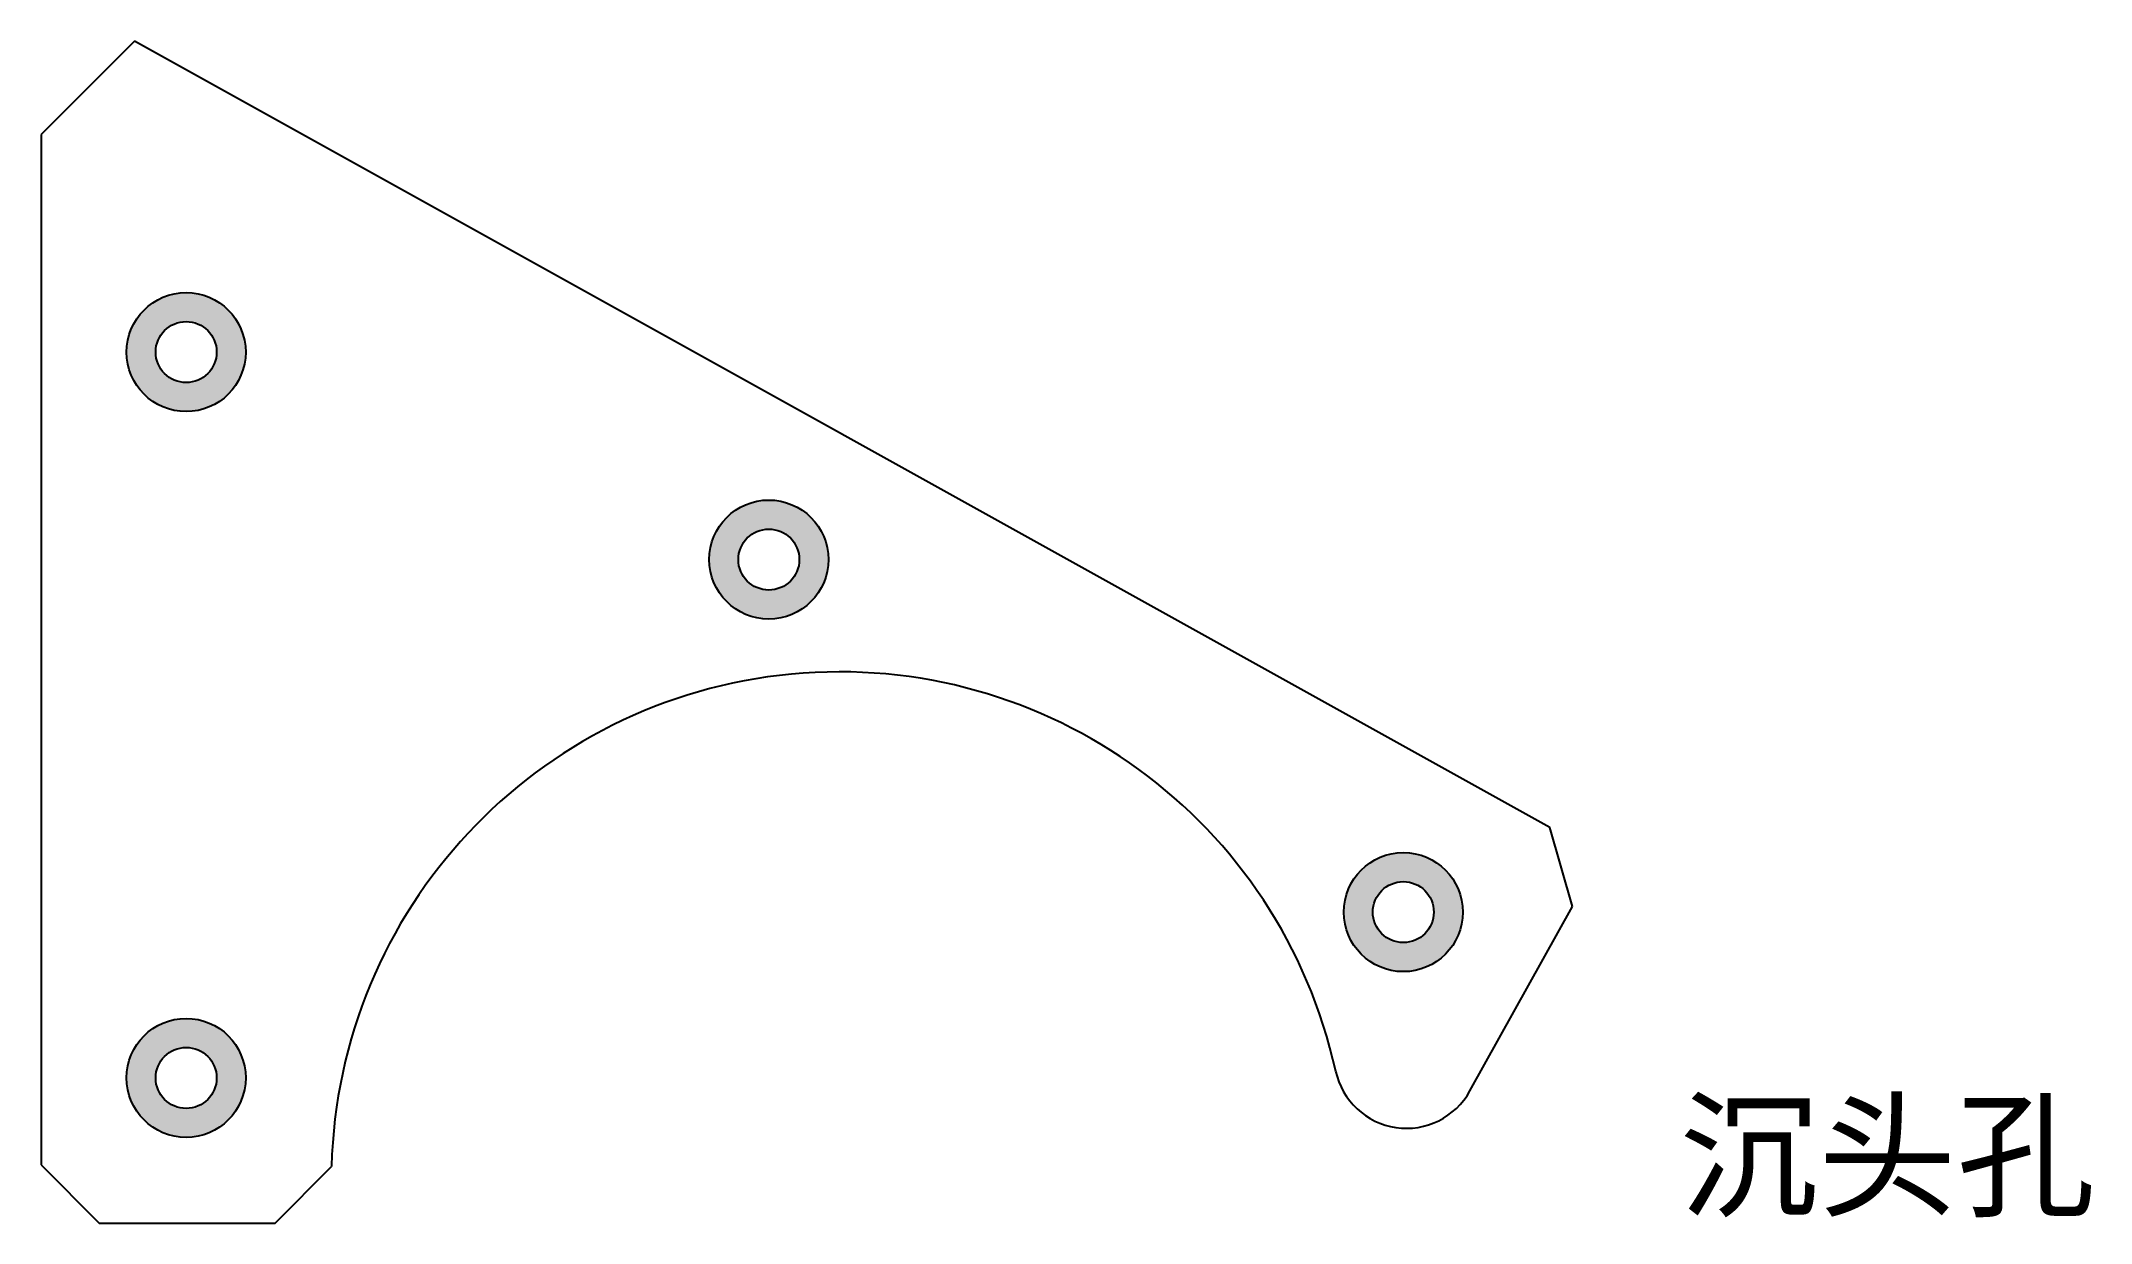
# Model space of a CAD drawing. Header units: millimetres. Extents: x -55 to 86, y -3 to 78.
import ezdxf

# ---------------------------------------------------------------- set-up
doc = ezdxf.new("R2010")
doc.units = ezdxf.units.MM

msp = doc.modelspace()

# ---------------------------------------------------------------- hatches: boundary and pattern name
h = msp.add_hatch(color=3)
h.dxf.hatch_style = 1
h.paths.add_polyline_path([(-40.9, 7.03, 1), (-49.1, 7.03, 1)])
h.paths.add_polyline_path([(-47.1, 7.03, -1), (-42.9, 7.03, -1)], flags=16)
h.paths.add_polyline_path([(-40.9, 57.03, 1), (-49.1, 57.03, 1)])
h.paths.add_polyline_path([(-47.1, 57.03, -1), (-42.9, 57.03, -1)], flags=16)
h.paths.add_polyline_path([(-0.76, 42.74, 1), (-8.96, 42.74, 1)])
h.paths.add_polyline_path([(-6.96, 42.74, -1), (-2.76, 42.74, -1)], flags=16)
h.paths.add_polyline_path([(42.95, 18.45, 1), (34.75, 18.45, 1)])
h.paths.add_polyline_path([(36.75, 18.45, -1), (40.95, 18.45, -1)], flags=16)

# ---------------------------------------------------------------- linework, layer by layer
at = {"color": 7, "linetype": 'Continuous', "lineweight": 25}
for p, q in [((-48.57, 78.46), (-55, 72.03)), ((48.95, 24.28), (-48.57, 78.46)), ((-55, 72.03), (-55, 1.03)), ((50.51, 18.84), (48.95, 24.28)), ((43.44, 6.13), (50.51, 18.84)), ((-55, 1.03), (-51, -2.97)), ((-38.87, -2.97), (-34.99, 0.92)), ((-51, -2.97), (-38.87, -2.97))]:
    msp.add_line(p, q, dxfattribs=at)
for centre, radius in [((-45, 57.03), 4.1), ((-45, 57.03), 2.1), ((-4.86, 42.74), 4.1), ((-4.86, 42.74), 2.1), ((38.85, 18.45), 4.1), ((38.85, 18.45), 2.1), ((-45, 7.03), 4.1), ((-45, 7.03), 2.1)]:
    msp.add_circle(centre, radius, dxfattribs=at)
for centre, radius, start, end in [((0, 0), 35, 12.355, 178.494), ((39.07, 8.56), 5, 192.355, 330.9454)]:
    msp.add_arc(centre, radius, start, end, dxfattribs=at)

# ---------------------------------------------------------------- texts
at = {"insert": (57.87, 5.19), "char_height": 7, "attachment_point": 1}
msp.add_mtext_dynamic_manual_height_columns('{\\fSimSun|b0|i0|c134|p2;\\C3;沉头孔}', width=71.2981, gutter_width=17.5, heights=[0], dxfattribs=at)

doc.saveas('drawing.dxf')
